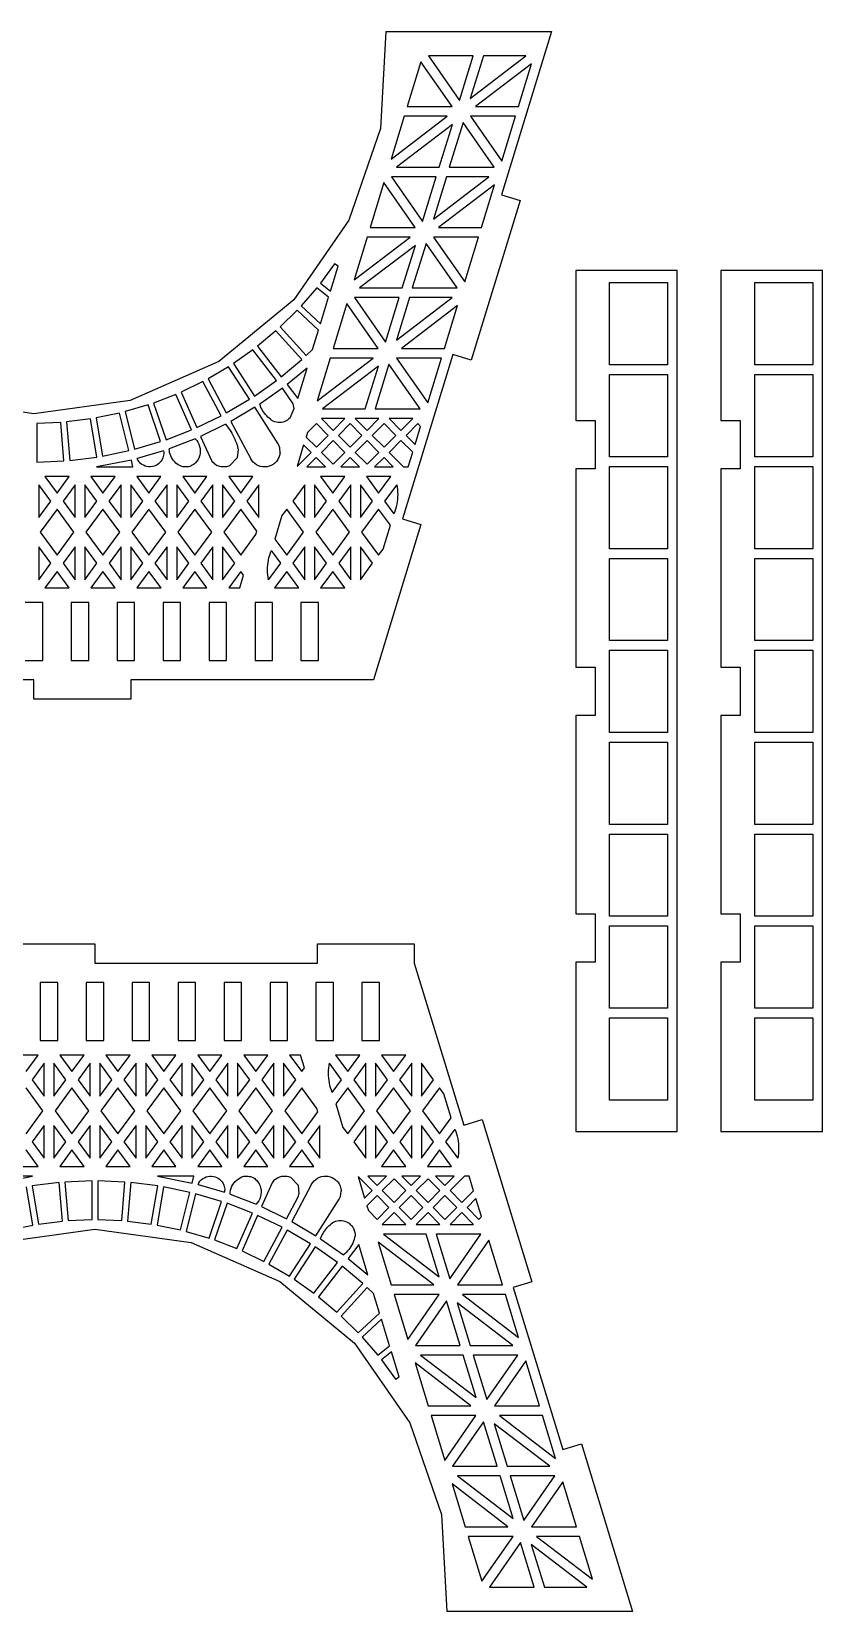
# Model space of a CAD drawing. Extents: x -20.3 to 20.3, y -19.2 to 19.2.
# Drawn here: x 10.15 to 19.22, y -19.24 to -1.14 of the extents above; entities that cross this region are included whole.
import ezdxf

# ---------------------------------------------------------------- set-up
doc = ezdxf.new("R2010")
doc.units = 0
doc.header["$MEASUREMENT"] = 0
doc.layers.get('0').update_dxf_attribs({"linetype": 'CONTINUOUS'})

msp = doc.modelspace()

# ---------------------------------------------------------------- linework, layer by layer
for p, q in [((14.213, -1.136), (14.152, -2.246)), ((14.213, -1.136), (16.112, -1.136)), ((16.112, -1.136), (15.54, -3.007)), ((15.216, -1.413), (14.704, -1.413)), ((14.704, -1.413), (15.059, -1.925)), ((15.059, -1.925), (15.216, -1.413)), ((15.182, -1.901), (15.82, -1.413)), ((15.332, -1.413), (15.182, -1.901)), ((15.82, -1.413), (15.332, -1.413)), ((14.615, -1.481), (14.457, -1.995)), ((14.973, -1.995), (14.615, -1.481)), ((15.884, -1.505), (15.242, -1.995)), ((15.734, -1.995), (15.884, -1.505)), ((14.274, -2.597), (14.915, -2.106)), ((14.424, -2.106), (14.274, -2.597)), ((14.915, -2.106), (14.424, -2.106)), ((14.457, -1.995), (14.973, -1.995)), ((15.185, -2.106), (15.543, -2.62)), ((15.699, -2.106), (15.185, -2.106)), ((15.242, -1.995), (15.734, -1.995)), ((15.543, -2.62), (15.699, -2.106)), ((14.152, -2.246), (13.791, -3.297)), ((14.976, -2.2), (14.337, -2.688)), ((14.826, -2.688), (14.976, -2.2)), ((15.098, -2.177), (14.941, -2.688)), ((15.454, -2.688), (15.098, -2.177)), ((14.337, -2.688), (14.826, -2.688)), ((14.941, -2.688), (15.454, -2.688)), ((14.191, -2.867), (14.033, -3.381)), ((14.549, -3.381), (14.191, -2.867)), ((14.791, -2.799), (14.28, -2.799)), ((14.28, -2.799), (14.635, -3.311)), ((14.635, -3.311), (14.791, -2.799)), ((14.758, -3.287), (15.396, -2.799)), ((14.908, -2.799), (14.758, -3.287)), ((15.459, -2.891), (14.818, -3.381)), ((15.396, -2.799), (14.908, -2.799)), ((15.31, -3.381), (15.459, -2.891)), ((15.752, -3.071), (15.192, -4.902)), ((15.54, -3.007), (15.752, -3.071)), ((13.791, -3.297), (13.157, -4.21)), ((14.033, -3.381), (14.549, -3.381)), ((14.818, -3.381), (15.31, -3.381)), ((13.85, -3.983), (14.491, -3.492)), ((14, -3.492), (13.85, -3.983)), ((14.552, -3.586), (13.913, -4.074)), ((14.491, -3.492), (14, -3.492)), ((14.402, -4.074), (14.552, -3.586)), ((14.674, -3.563), (14.517, -4.074)), ((15.03, -4.074), (14.674, -3.563)), ((15.275, -3.492), (14.761, -3.492)), ((14.761, -3.492), (15.119, -4.006)), ((15.119, -4.006), (15.275, -3.492)), ((13.624, -3.797), (13.464, -4.019)), ((13.666, -3.825), (13.624, -3.797)), ((13.579, -4.11), (13.666, -3.825)), ((17.555, -3.875), (16.391, -3.875)), ((16.391, -3.875), (16.391, -5.594)), ((17.555, -13.743), (17.555, -3.875)), ((19.218, -3.875), (18.054, -3.875)), ((18.054, -3.875), (18.054, -5.594)), ((19.218, -13.743), (19.218, -3.875)), ((13.422, -4.071), (13.243, -4.279)), ((13.558, -4.178), (13.422, -4.071)), ((13.464, -4.019), (13.579, -4.11)), ((13.913, -4.074), (14.402, -4.074)), ((14.517, -4.074), (15.03, -4.074)), ((16.779, -4.956), (16.779, -4.013)), ((16.779, -4.013), (17.444, -4.013)), ((17.444, -4.013), (17.444, -4.956)), ((18.442, -4.013), (19.107, -4.013)), ((18.442, -4.956), (18.442, -4.013)), ((19.107, -4.013), (19.107, -4.956)), ((13.157, -4.21), (12.299, -4.917)), ((13.197, -4.328), (13.003, -4.521)), ((13.443, -4.557), (13.197, -4.328)), ((13.243, -4.279), (13.464, -4.486)), ((13.464, -4.486), (13.558, -4.178)), ((13.767, -4.253), (13.609, -4.767)), ((14.125, -4.767), (13.767, -4.253)), ((13.856, -4.185), (14.211, -4.697)), ((14.367, -4.185), (13.856, -4.185)), ((14.211, -4.697), (14.367, -4.185)), ((14.334, -4.673), (14.972, -4.185)), ((14.484, -4.185), (14.334, -4.673)), ((15.035, -4.277), (14.394, -4.767)), ((14.972, -4.185), (14.484, -4.185)), ((14.886, -4.767), (15.035, -4.277)), ((13.003, -4.521), (13.301, -4.849)), ((12.954, -4.566), (12.743, -4.742)), ((13.252, -4.893), (12.954, -4.566)), ((13.374, -4.781), (13.443, -4.557)), ((12.69, -4.783), (12.466, -4.942)), ((12.961, -5.135), (12.69, -4.783)), ((12.743, -4.742), (13.013, -5.093)), ((13.301, -4.849), (13.374, -4.781)), ((13.426, -5.369), (14.067, -4.878)), ((13.576, -4.878), (13.426, -5.369)), ((14.067, -4.878), (13.576, -4.878)), ((13.609, -4.767), (14.125, -4.767)), ((14.851, -4.878), (14.337, -4.878)), ((14.337, -4.878), (14.694, -5.392)), ((14.394, -4.767), (14.886, -4.767)), ((14.98, -4.837), (14.403, -6.722)), ((14.694, -5.392), (14.851, -4.878)), ((15.192, -4.902), (14.98, -4.837)), ((12.299, -4.917), (11.281, -5.363)), ((12.41, -4.978), (12.175, -5.117)), ((12.651, -5.349), (12.41, -4.978)), ((12.466, -4.942), (12.707, -5.313)), ((13.013, -5.093), (13.252, -4.893)), ((13.31, -4.992), (13.081, -5.182)), ((13.203, -5.34), (13.31, -4.992)), ((14.128, -4.972), (13.489, -5.46)), ((13.978, -5.46), (14.128, -4.972)), ((14.249, -4.949), (14.093, -5.46)), ((14.606, -5.46), (14.249, -4.949)), ((17.444, -4.956), (16.779, -4.956)), ((16.779, -6.009), (16.779, -5.067)), ((16.779, -5.067), (17.444, -5.067)), ((17.444, -5.067), (17.444, -6.009)), ((19.107, -4.956), (18.442, -4.956)), ((18.442, -6.009), (18.442, -5.067)), ((18.442, -5.067), (19.107, -5.067)), ((19.107, -5.067), (19.107, -6.009)), ((12.115, -5.148), (11.868, -5.268)), ((12.326, -5.539), (12.115, -5.148)), ((12.175, -5.117), (12.384, -5.507)), ((12.707, -5.313), (12.961, -5.135)), ((13.028, -5.222), (12.768, -5.406)), ((13.153, -5.401), (13.028, -5.222)), ((13.081, -5.182), (13.203, -5.34)), ((10.18, -5.516), (9.079, -5.363)), ((11.281, -5.363), (10.18, -5.516)), ((11.489, -5.415), (11.225, -5.492)), ((11.631, -5.835), (11.489, -5.415)), ((11.807, -5.294), (11.551, -5.394)), ((11.551, -5.394), (11.695, -5.814)), ((11.985, -5.701), (11.807, -5.294)), ((11.868, -5.268), (12.046, -5.675)), ((12.384, -5.507), (12.651, -5.349)), ((12.775, -5.425), (12.768, -5.406)), ((12.782, -5.443), (12.775, -5.425)), ((13.162, -5.457), (13.153, -5.401)), ((10.826, -5.575), (10.554, -5.61)), ((10.554, -5.61), (10.59, -6.052)), ((10.9, -6.013), (10.826, -5.575)), ((11.16, -5.509), (10.893, -5.564)), ((10.893, -5.564), (10.965, -6.002)), ((11.268, -5.938), (11.16, -5.509)), ((11.225, -5.492), (11.333, -5.923)), ((12.046, -5.675), (12.326, -5.539)), ((12.711, -5.442), (12.437, -5.606)), ((12.437, -5.606), (12.664, -6.031)), ((12.981, -5.861), (12.711, -5.442)), ((12.791, -5.46), (12.782, -5.443)), ((12.801, -5.477), (12.791, -5.46)), ((12.811, -5.494), (12.801, -5.477)), ((12.822, -5.51), (12.811, -5.494)), ((12.835, -5.525), (12.822, -5.51)), ((12.848, -5.54), (12.835, -5.525)), ((12.861, -5.554), (12.848, -5.54)), ((12.876, -5.568), (12.861, -5.554)), ((12.891, -5.58), (12.876, -5.568)), ((12.906, -5.592), (12.891, -5.58)), ((12.923, -5.601), (12.906, -5.592)), ((12.941, -5.608), (12.923, -5.601)), ((12.96, -5.613), (12.941, -5.608)), ((13.036, -5.612), (13.017, -5.616)), ((13.054, -5.606), (13.036, -5.612)), ((13.072, -5.598), (13.054, -5.606)), ((13.088, -5.588), (13.072, -5.598)), ((13.103, -5.576), (13.088, -5.588)), ((13.117, -5.563), (13.103, -5.576)), ((13.117, -5.563), (13.162, -5.457)), ((13.745, -5.571), (13.475, -5.571)), ((13.475, -5.571), (13.611, -5.707)), ((13.489, -5.46), (13.978, -5.46)), ((13.611, -5.707), (13.745, -5.571)), ((13.863, -5.571), (13.999, -5.707)), ((14.133, -5.571), (13.863, -5.571)), ((13.999, -5.707), (14.133, -5.571)), ((14.093, -5.46), (14.606, -5.46)), ((14.251, -5.571), (14.387, -5.707)), ((14.521, -5.571), (14.251, -5.571)), ((14.387, -5.707), (14.521, -5.571)), ((16.391, -5.594), (16.612, -5.594)), ((16.612, -5.594), (16.612, -6.148)), ((18.054, -5.594), (18.276, -5.594)), ((18.276, -5.594), (18.276, -6.148)), ((10.488, -5.616), (10.213, -5.627)), ((10.213, -5.627), (10.213, -6.07)), ((10.524, -6.056), (10.488, -5.616)), ((11.695, -5.814), (11.985, -5.701)), ((12.377, -5.636), (12.09, -5.776)), ((12.09, -5.776), (12.219, -6.06)), ((12.377, -5.636), (12.392, -5.656)), ((12.392, -5.656), (12.407, -5.676)), ((12.407, -5.676), (12.421, -5.697)), ((12.421, -5.697), (12.435, -5.718)), ((12.435, -5.718), (12.448, -5.74)), ((12.448, -5.74), (12.46, -5.762)), ((12.46, -5.762), (12.471, -5.784)), ((12.471, -5.784), (12.481, -5.807)), ((12.979, -5.616), (12.96, -5.613)), ((12.998, -5.617), (12.979, -5.616)), ((13.017, -5.616), (12.998, -5.617)), ((13.315, -5.732), (13.299, -5.783)), ((13.299, -5.783), (13.417, -5.901)), ((13.417, -5.629), (13.315, -5.732)), ((13.551, -5.765), (13.417, -5.629)), ((13.417, -5.901), (13.551, -5.765)), ((13.805, -5.629), (13.669, -5.765)), ((13.669, -5.765), (13.805, -5.901)), ((13.939, -5.765), (13.805, -5.629)), ((13.805, -5.901), (13.939, -5.765)), ((14.193, -5.629), (14.057, -5.765)), ((14.057, -5.765), (14.193, -5.901)), ((14.327, -5.765), (14.193, -5.629)), ((14.193, -5.901), (14.327, -5.765)), ((14.581, -5.629), (14.445, -5.765)), ((14.445, -5.765), (14.549, -5.868)), ((14.549, -5.868), (14.611, -5.661)), ((14.611, -5.661), (14.581, -5.629)), ((10.965, -6.002), (11.268, -5.938)), ((11.333, -5.923), (11.631, -5.835)), ((11.665, -5.94), (11.362, -6.03)), ((11.665, -5.94), (11.667, -5.957)), ((11.667, -5.974), (11.665, -5.991)), ((11.667, -5.957), (11.667, -5.974)), ((12.029, -5.803), (11.73, -5.919)), ((11.732, -5.939), (11.73, -5.919)), ((11.735, -5.96), (11.732, -5.939)), ((11.741, -5.979), (11.735, -5.96)), ((12.029, -5.803), (12.046, -5.822)), ((12.046, -5.822), (12.059, -5.843)), ((12.059, -5.843), (12.071, -5.866)), ((12.071, -5.866), (12.079, -5.89)), ((12.079, -5.89), (12.084, -5.915)), ((12.084, -5.966), (12.08, -5.991)), ((12.084, -5.915), (12.086, -5.941)), ((12.086, -5.941), (12.084, -5.966)), ((12.481, -5.807), (12.491, -5.83)), ((12.491, -5.83), (12.5, -5.853)), ((12.5, -5.853), (12.508, -5.877)), ((12.508, -5.877), (12.516, -5.901)), ((12.513, -6.017), (12.523, -5.93)), ((12.523, -5.93), (12.516, -5.901)), ((12.988, -5.876), (12.981, -5.861)), ((12.998, -5.905), (12.988, -5.876)), ((13.001, -5.968), (12.998, -5.905)), ((13.001, -5.968), (12.999, -5.98)), ((13.271, -5.873), (13.196, -6.121)), ((13.196, -6.121), (13.357, -5.959)), ((13.357, -5.959), (13.271, -5.873)), ((13.611, -5.823), (13.475, -5.959)), ((13.475, -5.959), (13.611, -6.095)), ((13.745, -5.959), (13.611, -5.823)), ((13.611, -6.095), (13.745, -5.959)), ((13.999, -5.823), (13.863, -5.959)), ((13.863, -5.959), (13.999, -6.095)), ((14.133, -5.959), (13.999, -5.823)), ((13.999, -6.095), (14.133, -5.959)), ((14.387, -5.823), (14.251, -5.959)), ((14.251, -5.959), (14.417, -6.126)), ((14.521, -5.958), (14.387, -5.823)), ((14.47, -6.126), (14.521, -5.958)), ((10.213, -6.07), (10.524, -6.056)), ((10.59, -6.052), (10.9, -6.013)), ((11.296, -6.047), (10.898, -6.126)), ((10.898, -6.126), (11.315, -6.126)), ((11.315, -6.126), (11.296, -6.047)), ((11.372, -6.049), (11.362, -6.03)), ((11.385, -6.066), (11.372, -6.049)), ((11.399, -6.082), (11.385, -6.066)), ((11.416, -6.096), (11.399, -6.082)), ((11.434, -6.107), (11.416, -6.096)), ((11.454, -6.116), (11.434, -6.107)), ((11.474, -6.122), (11.454, -6.116)), ((11.495, -6.125), (11.474, -6.122)), ((11.517, -6.125), (11.495, -6.125)), ((11.538, -6.122), (11.517, -6.125)), ((11.559, -6.117), (11.538, -6.122)), ((11.579, -6.109), (11.559, -6.117)), ((11.593, -6.101), (11.579, -6.109)), ((11.607, -6.091), (11.593, -6.101)), ((11.62, -6.08), (11.607, -6.091)), ((11.631, -6.067), (11.62, -6.08)), ((11.641, -6.053), (11.631, -6.067)), ((11.65, -6.039), (11.641, -6.053)), ((11.657, -6.023), (11.65, -6.039)), ((11.662, -6.007), (11.657, -6.023)), ((11.665, -5.991), (11.662, -6.007)), ((11.748, -5.999), (11.741, -5.979)), ((11.757, -6.017), (11.748, -5.999)), ((11.767, -6.035), (11.757, -6.017)), ((11.779, -6.051), (11.767, -6.035)), ((11.793, -6.067), (11.779, -6.051)), ((11.807, -6.081), (11.793, -6.067)), ((11.823, -6.093), (11.807, -6.081)), ((11.841, -6.105), (11.823, -6.093)), ((11.859, -6.114), (11.841, -6.105)), ((11.873, -6.12), (11.859, -6.114)), ((11.888, -6.123), (11.873, -6.12)), ((11.904, -6.125), (11.888, -6.123)), ((11.919, -6.126), (11.904, -6.125)), ((11.935, -6.125), (11.919, -6.126)), ((11.95, -6.123), (11.935, -6.125)), ((11.965, -6.119), (11.95, -6.123)), ((11.98, -6.114), (11.965, -6.119)), ((11.994, -6.107), (11.98, -6.114)), ((12.008, -6.099), (11.994, -6.107)), ((12.02, -6.09), (12.008, -6.099)), ((12.032, -6.08), (12.02, -6.09)), ((12.048, -6.06), (12.032, -6.08)), ((12.061, -6.039), (12.048, -6.06)), ((12.072, -6.015), (12.061, -6.039)), ((12.08, -5.991), (12.072, -6.015)), ((12.219, -6.06), (12.277, -6.108)), ((12.289, -6.113), (12.277, -6.108)), ((12.3, -6.117), (12.289, -6.113)), ((12.312, -6.12), (12.3, -6.117)), ((12.324, -6.123), (12.312, -6.12)), ((12.336, -6.125), (12.324, -6.123)), ((12.349, -6.126), (12.336, -6.125)), ((12.361, -6.125), (12.349, -6.126)), ((12.374, -6.124), (12.361, -6.125)), ((12.386, -6.123), (12.374, -6.124)), ((12.398, -6.12), (12.386, -6.123)), ((12.41, -6.116), (12.398, -6.12)), ((12.421, -6.112), (12.41, -6.116)), ((12.421, -6.112), (12.513, -6.017)), ((12.677, -6.052), (12.664, -6.031)), ((12.693, -6.071), (12.677, -6.052)), ((12.712, -6.087), (12.693, -6.071)), ((12.732, -6.101), (12.712, -6.087)), ((12.754, -6.112), (12.732, -6.101)), ((12.778, -6.12), (12.754, -6.112)), ((12.802, -6.124), (12.778, -6.12)), ((12.827, -6.125), (12.802, -6.124)), ((12.852, -6.123), (12.827, -6.125)), ((12.876, -6.117), (12.852, -6.123)), ((12.899, -6.108), (12.876, -6.117)), ((12.92, -6.096), (12.899, -6.108)), ((12.931, -6.089), (12.92, -6.096)), ((12.941, -6.081), (12.931, -6.089)), ((12.951, -6.072), (12.941, -6.081)), ((12.959, -6.062), (12.951, -6.072)), ((12.967, -6.052), (12.959, -6.062)), ((12.975, -6.041), (12.967, -6.052)), ((12.981, -6.03), (12.975, -6.041)), ((12.987, -6.018), (12.981, -6.03)), ((12.992, -6.006), (12.987, -6.018)), ((12.996, -5.993), (12.992, -6.006)), ((12.999, -5.98), (12.996, -5.993)), ((13.416, -6.017), (13.308, -6.126)), ((13.308, -6.126), (13.523, -6.126)), ((13.523, -6.126), (13.416, -6.017)), ((13.805, -6.017), (13.696, -6.126)), ((13.696, -6.126), (13.911, -6.126)), ((13.911, -6.126), (13.805, -6.017)), ((14.193, -6.017), (14.085, -6.126)), ((14.085, -6.126), (14.299, -6.126)), ((14.299, -6.126), (14.193, -6.017)), ((14.417, -6.126), (14.47, -6.126)), ((16.612, -6.148), (16.391, -6.148)), ((16.391, -6.148), (16.391, -8.421)), ((17.444, -6.009), (16.779, -6.009)), ((16.779, -6.12), (17.444, -6.12)), ((16.779, -7.063), (16.779, -6.12)), ((17.444, -6.12), (17.444, -7.063)), ((18.054, -6.148), (18.054, -8.421)), ((18.276, -6.148), (18.054, -6.148)), ((19.107, -6.009), (18.442, -6.009)), ((18.442, -7.063), (18.442, -6.12)), ((18.442, -6.12), (19.107, -6.12)), ((19.107, -6.12), (19.107, -7.063)), ((10.236, -6.329), (10.236, -6.706)), ((10.374, -6.518), (10.236, -6.329)), ((10.582, -6.236), (10.305, -6.236)), ((10.305, -6.236), (10.444, -6.425)), ((10.444, -6.425), (10.582, -6.236)), ((10.651, -6.329), (10.513, -6.518)), ((10.651, -6.706), (10.651, -6.329)), ((10.901, -6.518), (10.762, -6.329)), ((10.762, -6.329), (10.762, -6.706)), ((11.109, -6.236), (10.832, -6.236)), ((10.832, -6.236), (10.97, -6.425)), ((10.97, -6.425), (11.109, -6.236)), ((11.178, -6.329), (11.039, -6.518)), ((11.178, -6.706), (11.178, -6.329)), ((11.289, -6.329), (11.289, -6.706)), ((11.428, -6.518), (11.289, -6.329)), ((11.635, -6.236), (11.358, -6.236)), ((11.358, -6.236), (11.497, -6.425)), ((11.497, -6.425), (11.635, -6.236)), ((11.705, -6.329), (11.566, -6.518)), ((11.705, -6.706), (11.705, -6.329)), ((11.816, -6.329), (11.816, -6.706)), ((11.954, -6.518), (11.816, -6.329)), ((12.162, -6.236), (11.885, -6.236)), ((11.885, -6.236), (12.024, -6.425)), ((12.024, -6.425), (12.162, -6.236)), ((12.231, -6.329), (12.093, -6.518)), ((12.231, -6.706), (12.231, -6.329)), ((12.481, -6.518), (12.342, -6.329)), ((12.342, -6.329), (12.342, -6.706)), ((12.689, -6.236), (12.412, -6.236)), ((12.412, -6.236), (12.55, -6.425)), ((12.55, -6.425), (12.689, -6.236)), ((12.758, -6.329), (12.62, -6.518)), ((12.758, -6.706), (12.758, -6.329)), ((13.285, -6.329), (13.146, -6.518)), ((13.285, -6.706), (13.285, -6.329)), ((13.534, -6.518), (13.396, -6.329)), ((13.396, -6.329), (13.396, -6.706)), ((13.742, -6.236), (13.465, -6.236)), ((13.465, -6.236), (13.604, -6.425)), ((13.604, -6.425), (13.742, -6.236)), ((13.812, -6.329), (13.673, -6.518)), ((13.811, -6.706), (13.812, -6.329)), ((14.061, -6.518), (13.922, -6.329)), ((13.922, -6.329), (13.922, -6.706)), ((13.992, -6.236), (14.13, -6.425)), ((14.269, -6.236), (13.992, -6.236)), ((14.13, -6.425), (14.269, -6.236)), ((14.338, -6.329), (14.2, -6.518)), ((14.338, -6.329), (14.343, -6.357)), ((10.236, -6.706), (10.374, -6.518)), ((10.513, -6.518), (10.651, -6.706)), ((10.762, -6.706), (10.901, -6.518)), ((11.039, -6.518), (11.178, -6.706)), ((11.289, -6.706), (11.428, -6.518)), ((11.566, -6.518), (11.705, -6.706)), ((11.816, -6.706), (11.954, -6.518)), ((12.093, -6.518), (12.231, -6.706)), ((12.342, -6.706), (12.481, -6.518)), ((12.62, -6.518), (12.758, -6.706)), ((13.146, -6.518), (13.285, -6.706)), ((13.396, -6.706), (13.534, -6.518)), ((13.673, -6.518), (13.811, -6.706)), ((13.922, -6.706), (14.061, -6.518)), ((14.2, -6.518), (14.305, -6.662)), ((14.343, -6.357), (14.347, -6.385)), ((14.347, -6.498), (14.343, -6.526)), ((14.347, -6.385), (14.349, -6.413)), ((14.349, -6.47), (14.347, -6.498)), ((14.349, -6.413), (14.35, -6.442)), ((14.35, -6.442), (14.349, -6.47)), ((10.444, -6.611), (10.25, -6.874)), ((10.638, -6.874), (10.444, -6.611)), ((10.97, -6.611), (10.776, -6.874)), ((11.164, -6.874), (10.97, -6.611)), ((11.497, -6.611), (11.303, -6.874)), ((11.691, -6.874), (11.497, -6.611)), ((12.024, -6.611), (11.83, -6.874)), ((12.218, -6.874), (12.024, -6.611)), ((12.55, -6.611), (12.356, -6.874)), ((12.736, -6.863), (12.55, -6.611)), ((13.023, -6.683), (12.941, -6.953)), ((13.077, -6.611), (13.023, -6.683)), ((13.271, -6.874), (13.077, -6.611)), ((13.604, -6.611), (13.41, -6.874)), ((13.798, -6.874), (13.604, -6.611)), ((14.13, -6.611), (13.936, -6.874)), ((14.265, -6.794), (14.13, -6.611)), ((14.315, -6.636), (14.305, -6.662)), ((14.324, -6.609), (14.315, -6.636)), ((14.332, -6.582), (14.324, -6.609)), ((14.338, -6.554), (14.332, -6.582)), ((14.343, -6.526), (14.338, -6.554)), ((10.25, -6.874), (10.444, -7.137)), ((10.444, -7.137), (10.638, -6.874)), ((10.776, -6.874), (10.97, -7.137)), ((10.97, -7.137), (11.164, -6.874)), ((11.303, -6.874), (11.497, -7.137)), ((11.497, -7.137), (11.691, -6.874)), ((11.83, -6.874), (12.024, -7.137)), ((12.024, -7.137), (12.218, -6.874)), ((12.356, -6.874), (12.55, -7.137)), ((12.725, -6.9), (12.736, -6.863)), ((13.077, -7.137), (13.271, -6.874)), ((13.41, -6.874), (13.604, -7.137)), ((13.604, -7.137), (13.798, -6.874)), ((13.936, -6.874), (14.13, -7.137)), ((14.615, -6.785), (14.071, -8.565)), ((14.182, -7.068), (14.265, -6.794)), ((14.403, -6.722), (14.615, -6.785)), ((10.374, -7.23), (10.236, -7.042)), ((10.236, -7.042), (10.236, -7.419)), ((10.651, -7.042), (10.513, -7.23)), ((10.651, -7.419), (10.651, -7.042)), ((10.762, -7.042), (10.762, -7.419)), ((10.901, -7.23), (10.762, -7.042)), ((11.178, -7.042), (11.04, -7.23)), ((11.178, -7.419), (11.178, -7.042)), ((11.428, -7.23), (11.289, -7.042)), ((11.289, -7.042), (11.289, -7.419)), ((11.705, -7.042), (11.566, -7.23)), ((11.705, -7.419), (11.705, -7.042)), ((11.816, -7.042), (11.816, -7.419)), ((11.954, -7.23), (11.816, -7.042)), ((12.231, -7.042), (12.093, -7.23)), ((12.231, -7.419), (12.231, -7.042)), ((12.342, -7.042), (12.342, -7.419)), ((12.481, -7.23), (12.342, -7.042)), ((12.55, -7.137), (12.725, -6.9)), ((12.941, -6.953), (13.077, -7.137)), ((13.285, -7.042), (13.146, -7.23)), ((13.285, -7.419), (13.285, -7.042)), ((13.534, -7.23), (13.396, -7.042)), ((13.396, -7.042), (13.396, -7.419)), ((13.812, -7.042), (13.673, -7.23)), ((13.812, -7.419), (13.812, -7.042)), ((13.922, -7.042), (13.922, -7.419)), ((14.061, -7.23), (13.922, -7.042)), ((10.236, -7.419), (10.374, -7.23)), ((10.513, -7.23), (10.651, -7.419)), ((10.762, -7.419), (10.901, -7.23)), ((11.04, -7.23), (11.178, -7.419)), ((11.289, -7.419), (11.428, -7.23)), ((11.566, -7.23), (11.705, -7.419)), ((11.816, -7.419), (11.954, -7.23)), ((12.093, -7.23), (12.231, -7.419)), ((12.342, -7.419), (12.481, -7.23)), ((12.86, -7.249), (12.863, -7.221)), ((12.863, -7.221), (12.868, -7.193)), ((12.868, -7.193), (12.874, -7.165)), ((12.869, -7.419), (13.008, -7.23)), ((12.874, -7.165), (12.882, -7.138)), ((12.882, -7.138), (12.891, -7.111)), ((12.891, -7.111), (12.901, -7.085)), ((13.008, -7.23), (12.901, -7.085)), ((13.146, -7.23), (13.285, -7.419)), ((13.396, -7.419), (13.534, -7.23)), ((13.673, -7.23), (13.812, -7.419)), ((13.922, -7.419), (14.061, -7.23)), ((14.13, -7.137), (14.182, -7.068)), ((17.444, -7.063), (16.779, -7.063)), ((16.779, -7.174), (17.444, -7.174)), ((16.779, -8.116), (16.779, -7.174)), ((17.444, -7.174), (17.444, -8.116)), ((19.107, -7.063), (18.442, -7.063)), ((18.442, -7.174), (19.107, -7.174)), ((18.442, -8.116), (18.442, -7.174)), ((19.107, -7.174), (19.107, -8.116)), ((10.444, -7.323), (10.305, -7.512)), ((10.582, -7.512), (10.444, -7.323)), ((10.97, -7.323), (10.832, -7.512)), ((11.109, -7.512), (10.97, -7.323)), ((11.497, -7.323), (11.358, -7.512)), ((11.636, -7.512), (11.497, -7.323)), ((12.024, -7.323), (11.885, -7.512)), ((12.162, -7.512), (12.024, -7.323)), ((12.55, -7.323), (12.412, -7.512)), ((12.538, -7.512), (12.582, -7.367)), ((12.582, -7.367), (12.55, -7.323)), ((12.857, -7.306), (12.858, -7.278)), ((12.858, -7.334), (12.857, -7.306)), ((12.858, -7.278), (12.86, -7.249)), ((12.86, -7.363), (12.858, -7.334)), ((12.864, -7.391), (12.86, -7.363)), ((12.869, -7.419), (12.864, -7.391)), ((13.077, -7.323), (12.938, -7.512)), ((13.216, -7.512), (13.077, -7.323)), ((13.604, -7.323), (13.465, -7.512)), ((13.742, -7.512), (13.604, -7.323)), ((10.305, -7.512), (10.582, -7.512)), ((10.832, -7.512), (11.109, -7.512)), ((11.358, -7.512), (11.636, -7.512)), ((11.885, -7.512), (12.162, -7.512)), ((12.412, -7.512), (12.538, -7.512)), ((12.938, -7.512), (13.216, -7.512)), ((13.465, -7.512), (13.742, -7.512)), ((10.28, -7.678), (10.08, -7.678)), ((10.28, -8.343), (10.28, -7.678)), ((10.807, -7.678), (10.607, -7.678)), ((10.607, -7.678), (10.607, -8.343)), ((10.807, -8.343), (10.807, -7.678)), ((11.333, -7.678), (11.134, -7.678)), ((11.134, -7.678), (11.134, -8.343)), ((11.333, -8.343), (11.333, -7.678)), ((11.86, -7.678), (11.66, -7.678)), ((11.66, -7.678), (11.66, -8.343)), ((11.86, -8.343), (11.86, -7.678)), ((12.387, -7.678), (12.187, -7.678)), ((12.187, -7.678), (12.187, -8.343)), ((12.387, -8.343), (12.387, -7.678)), ((12.913, -7.678), (12.714, -7.678)), ((12.714, -7.678), (12.714, -8.343)), ((12.913, -8.343), (12.913, -7.678)), ((13.24, -7.678), (13.24, -8.343)), ((13.44, -7.678), (13.24, -7.678)), ((13.44, -8.343), (13.44, -7.678)), ((17.444, -8.116), (16.779, -8.116)), ((19.107, -8.116), (18.442, -8.116)), ((16.779, -9.169), (16.779, -8.227)), ((16.779, -8.227), (17.444, -8.227)), ((17.444, -8.227), (17.444, -9.169)), ((18.442, -9.169), (18.442, -8.227)), ((18.442, -8.227), (19.107, -8.227)), ((19.107, -8.227), (19.107, -9.169)), ((10.08, -8.343), (10.28, -8.343)), ((10.607, -8.343), (10.807, -8.343)), ((11.134, -8.343), (11.333, -8.343)), ((11.66, -8.343), (11.86, -8.343)), ((12.187, -8.343), (12.387, -8.343)), ((12.714, -8.343), (12.913, -8.343)), ((13.24, -8.343), (13.44, -8.343)), ((16.391, -8.421), (16.612, -8.421)), ((16.612, -8.421), (16.612, -8.975)), ((18.054, -8.421), (18.276, -8.421)), ((18.276, -8.421), (18.276, -8.975)), ((10.18, -8.565), (7.63, -8.565)), ((10.18, -8.787), (10.18, -8.565)), ((14.071, -8.565), (11.289, -8.565)), ((11.289, -8.565), (11.289, -8.787)), ((11.289, -8.787), (10.18, -8.787)), ((16.612, -8.975), (16.391, -8.975)), ((16.391, -8.975), (16.391, -11.248)), ((18.276, -8.975), (18.054, -8.975)), ((18.054, -8.975), (18.054, -11.248)), ((17.444, -9.169), (16.779, -9.169)), ((19.107, -9.169), (18.442, -9.169)), ((16.779, -10.223), (16.779, -9.28)), ((16.779, -9.28), (17.444, -9.28)), ((17.444, -9.28), (17.444, -10.223)), ((18.442, -9.28), (19.107, -9.28)), ((18.442, -10.223), (18.442, -9.28)), ((19.107, -9.28), (19.107, -10.223)), ((17.444, -10.223), (16.779, -10.223)), ((19.107, -10.223), (18.442, -10.223)), ((16.779, -11.276), (16.779, -10.334)), ((16.779, -10.334), (17.444, -10.334)), ((17.444, -10.334), (17.444, -11.276)), ((18.442, -11.276), (18.442, -10.334)), ((18.442, -10.334), (19.107, -10.334)), ((19.107, -10.334), (19.107, -11.276)), ((16.391, -11.248), (16.612, -11.248)), ((16.612, -11.248), (16.612, -11.803)), ((17.444, -11.276), (16.779, -11.276)), ((16.779, -12.329), (16.779, -11.387)), ((16.779, -11.387), (17.444, -11.387)), ((17.444, -11.387), (17.444, -12.329)), ((18.054, -11.248), (18.276, -11.248)), ((18.276, -11.248), (18.276, -11.803)), ((19.107, -11.276), (18.442, -11.276)), ((18.442, -12.329), (18.442, -11.387)), ((18.442, -11.387), (19.107, -11.387)), ((19.107, -11.387), (19.107, -12.329)), ((9.77, -11.592), (10.879, -11.592)), ((10.879, -11.592), (10.879, -11.814)), ((13.429, -11.814), (13.429, -11.592)), ((13.429, -11.592), (14.538, -11.592)), ((14.538, -11.592), (14.538, -11.814)), ((10.879, -11.814), (13.429, -11.814)), ((14.538, -11.814), (15.106, -13.671)), ((16.612, -11.803), (16.391, -11.803)), ((16.391, -11.803), (16.391, -13.743)), ((18.054, -11.803), (18.054, -13.743)), ((18.276, -11.803), (18.054, -11.803)), ((10.452, -12.036), (10.252, -12.036)), ((10.252, -12.036), (10.252, -12.701)), ((10.452, -12.701), (10.452, -12.036)), ((10.779, -12.036), (10.779, -12.701)), ((10.979, -12.036), (10.779, -12.036)), ((10.979, -12.701), (10.979, -12.036)), ((11.306, -12.036), (11.306, -12.701)), ((11.505, -12.036), (11.306, -12.036)), ((11.505, -12.701), (11.505, -12.036)), ((11.832, -12.036), (11.832, -12.701)), ((12.032, -12.036), (11.832, -12.036)), ((12.032, -12.701), (12.032, -12.036)), ((12.559, -12.036), (12.359, -12.036)), ((12.359, -12.036), (12.359, -12.701)), ((12.559, -12.701), (12.559, -12.036)), ((12.886, -12.036), (12.886, -12.701)), ((13.085, -12.036), (12.886, -12.036)), ((13.085, -12.701), (13.085, -12.036)), ((13.612, -12.036), (13.412, -12.036)), ((13.412, -12.036), (13.412, -12.701)), ((13.612, -12.701), (13.612, -12.036)), ((14.139, -12.036), (13.939, -12.036)), ((13.939, -12.036), (13.939, -12.701)), ((14.139, -12.701), (14.139, -12.036)), ((17.444, -12.329), (16.779, -12.329)), ((16.779, -13.383), (16.779, -12.44)), ((16.779, -12.44), (17.444, -12.44)), ((17.444, -12.44), (17.444, -13.383)), ((19.107, -12.329), (18.442, -12.329)), ((18.442, -13.383), (18.442, -12.44)), ((18.442, -12.44), (19.107, -12.44)), ((19.107, -12.44), (19.107, -13.383)), ((10.252, -12.701), (10.452, -12.701)), ((10.779, -12.701), (10.979, -12.701)), ((11.306, -12.701), (11.505, -12.701)), ((11.832, -12.701), (12.032, -12.701)), ((12.359, -12.701), (12.559, -12.701)), ((12.886, -12.701), (13.085, -12.701)), ((13.412, -12.701), (13.612, -12.701)), ((13.939, -12.701), (14.139, -12.701)), ((10.227, -12.868), (9.95, -12.868)), ((10.089, -13.056), (10.227, -12.868)), ((10.297, -12.96), (10.158, -13.149)), ((10.297, -13.337), (10.297, -12.96)), ((10.408, -12.96), (10.408, -13.337)), ((10.546, -13.149), (10.408, -12.96)), ((10.477, -12.868), (10.615, -13.056)), ((10.754, -12.868), (10.477, -12.868)), ((10.615, -13.056), (10.754, -12.868)), ((10.823, -12.96), (10.685, -13.149)), ((10.823, -13.337), (10.823, -12.96)), ((11.073, -13.149), (10.934, -12.96)), ((10.934, -12.96), (10.934, -13.337)), ((11.281, -12.868), (11.004, -12.868)), ((11.004, -12.868), (11.142, -13.056)), ((11.142, -13.056), (11.281, -12.868)), ((11.35, -12.96), (11.211, -13.149)), ((11.35, -13.337), (11.35, -12.96)), ((11.599, -13.149), (11.461, -12.96)), ((11.461, -12.96), (11.461, -13.337)), ((11.807, -12.868), (11.53, -12.868)), ((11.53, -12.868), (11.669, -13.056)), ((11.669, -13.056), (11.807, -12.868)), ((11.877, -12.96), (11.738, -13.149)), ((11.877, -13.337), (11.877, -12.96)), ((11.988, -12.96), (11.988, -13.337)), ((12.126, -13.149), (11.988, -12.96)), ((12.334, -12.868), (12.057, -12.868)), ((12.057, -12.868), (12.195, -13.056)), ((12.195, -13.056), (12.334, -12.868)), ((12.403, -12.96), (12.265, -13.149)), ((12.403, -13.337), (12.403, -12.96)), ((12.653, -13.149), (12.514, -12.96)), ((12.514, -12.96), (12.514, -13.337)), ((12.861, -12.868), (12.584, -12.868)), ((12.584, -12.868), (12.722, -13.056)), ((12.722, -13.056), (12.861, -12.868)), ((12.93, -12.96), (12.791, -13.149)), ((12.93, -13.337), (12.93, -12.96)), ((13.041, -12.96), (13.041, -13.337)), ((13.18, -13.149), (13.041, -12.96)), ((13.11, -12.868), (13.249, -13.056)), ((13.236, -12.868), (13.11, -12.868)), ((13.281, -13.012), (13.236, -12.868)), ((13.249, -13.056), (13.281, -13.012)), ((13.557, -13.045), (13.559, -13.017)), ((13.559, -13.017), (13.563, -12.988)), ((13.563, -12.988), (13.568, -12.96)), ((13.706, -13.149), (13.568, -12.96)), ((13.914, -12.868), (13.637, -12.868)), ((13.637, -12.868), (13.776, -13.056)), ((13.776, -13.056), (13.914, -12.868)), ((13.983, -12.96), (13.845, -13.149)), ((13.983, -13.337), (13.983, -12.96)), ((14.233, -13.149), (14.094, -12.96)), ((14.094, -12.96), (14.094, -13.337)), ((14.441, -12.868), (14.164, -12.868)), ((14.164, -12.868), (14.302, -13.056)), ((14.302, -13.056), (14.441, -12.868)), ((14.51, -12.96), (14.371, -13.149)), ((14.51, -13.337), (14.51, -12.96)), ((14.76, -13.149), (14.621, -12.96)), ((14.621, -12.96), (14.621, -13.337)), ((10.158, -13.149), (10.297, -13.337)), ((10.408, -13.337), (10.546, -13.149)), ((10.685, -13.149), (10.823, -13.337)), ((10.934, -13.337), (11.073, -13.149)), ((11.211, -13.149), (11.35, -13.337)), ((11.461, -13.337), (11.599, -13.149)), ((11.738, -13.149), (11.877, -13.337)), ((11.988, -13.337), (12.126, -13.149)), ((12.265, -13.149), (12.403, -13.337)), ((12.514, -13.337), (12.653, -13.149)), ((12.791, -13.149), (12.93, -13.337)), ((13.041, -13.337), (13.18, -13.149)), ((13.556, -13.073), (13.557, -13.045)), ((13.557, -13.102), (13.556, -13.073)), ((13.559, -13.13), (13.557, -13.102)), ((13.562, -13.158), (13.559, -13.13)), ((13.567, -13.186), (13.562, -13.158)), ((13.573, -13.214), (13.567, -13.186)), ((13.58, -13.241), (13.573, -13.214)), ((13.599, -13.294), (13.706, -13.149)), ((13.845, -13.149), (13.983, -13.337)), ((14.094, -13.337), (14.233, -13.149)), ((14.371, -13.149), (14.51, -13.337)), ((14.621, -13.337), (14.76, -13.149)), ((10.283, -13.505), (10.089, -13.242)), ((10.615, -13.242), (10.421, -13.505)), ((10.809, -13.505), (10.615, -13.242)), ((11.142, -13.242), (10.948, -13.505)), ((11.336, -13.505), (11.142, -13.242)), ((11.669, -13.242), (11.475, -13.505)), ((11.863, -13.505), (11.669, -13.242)), ((12.196, -13.242), (12.001, -13.505)), ((12.389, -13.505), (12.196, -13.242)), ((12.722, -13.242), (12.528, -13.505)), ((12.916, -13.505), (12.722, -13.242)), ((13.249, -13.242), (13.055, -13.505)), ((13.423, -13.479), (13.249, -13.242)), ((13.589, -13.268), (13.58, -13.241)), ((13.599, -13.294), (13.589, -13.268)), ((13.776, -13.242), (13.64, -13.426)), ((13.97, -13.505), (13.776, -13.242)), ((14.302, -13.242), (14.108, -13.505)), ((14.496, -13.505), (14.302, -13.242)), ((14.829, -13.242), (14.635, -13.505)), ((14.88, -13.311), (14.829, -13.242)), ((14.963, -13.586), (14.88, -13.311)), ((17.444, -13.383), (16.779, -13.383)), ((19.107, -13.383), (18.442, -13.383)), ((10.089, -13.768), (10.283, -13.505)), ((10.421, -13.505), (10.615, -13.769)), ((10.615, -13.769), (10.809, -13.505)), ((10.948, -13.505), (11.142, -13.769)), ((11.142, -13.769), (11.336, -13.505)), ((11.475, -13.505), (11.669, -13.769)), ((11.669, -13.769), (11.863, -13.505)), ((12.001, -13.505), (12.195, -13.769)), ((12.195, -13.769), (12.389, -13.505)), ((12.528, -13.505), (12.722, -13.769)), ((12.722, -13.769), (12.916, -13.505)), ((13.055, -13.505), (13.249, -13.769)), ((13.249, -13.769), (13.435, -13.516)), ((13.435, -13.516), (13.423, -13.479)), ((13.64, -13.426), (13.721, -13.696)), ((13.776, -13.769), (13.97, -13.505)), ((14.108, -13.505), (14.302, -13.769)), ((14.302, -13.769), (14.496, -13.505)), ((14.635, -13.505), (14.829, -13.769)), ((10.297, -13.673), (10.158, -13.861)), ((10.297, -14.05), (10.297, -13.673)), ((10.408, -13.673), (10.408, -14.05)), ((10.546, -13.861), (10.408, -13.673)), ((10.823, -13.673), (10.685, -13.861)), ((10.823, -14.05), (10.823, -13.673)), ((11.073, -13.861), (10.934, -13.673)), ((10.934, -13.673), (10.934, -14.05)), ((11.35, -13.673), (11.211, -13.861)), ((11.35, -14.05), (11.35, -13.673)), ((11.599, -13.861), (11.461, -13.673)), ((11.461, -13.673), (11.461, -14.05)), ((11.877, -13.673), (11.738, -13.861)), ((11.877, -14.05), (11.877, -13.673)), ((12.126, -13.861), (11.988, -13.673)), ((11.988, -13.673), (11.988, -14.05)), ((12.403, -13.673), (12.265, -13.861)), ((12.403, -14.05), (12.403, -13.673)), ((12.653, -13.861), (12.514, -13.673)), ((12.514, -13.673), (12.514, -14.05)), ((12.93, -13.673), (12.791, -13.861)), ((12.93, -14.05), (12.93, -13.673)), ((13.041, -13.673), (13.041, -14.05)), ((13.18, -13.861), (13.041, -13.673)), ((13.457, -13.673), (13.318, -13.861)), ((13.457, -14.05), (13.457, -13.673)), ((13.721, -13.696), (13.776, -13.769)), ((13.983, -13.673), (13.845, -13.861)), ((13.983, -14.05), (13.983, -13.673)), ((14.233, -13.861), (14.094, -13.673)), ((14.094, -13.673), (14.094, -14.05)), ((14.51, -13.673), (14.372, -13.861)), ((14.51, -14.05), (14.51, -13.673)), ((14.76, -13.861), (14.621, -13.673)), ((14.621, -13.673), (14.621, -14.05)), ((14.829, -13.769), (14.963, -13.586)), ((15.003, -13.717), (14.898, -13.861)), ((15.003, -13.717), (15.014, -13.744)), ((15.014, -13.744), (15.023, -13.77)), ((15.106, -13.671), (15.318, -13.606)), ((15.318, -13.606), (15.886, -15.464)), ((16.391, -13.743), (17.555, -13.743)), ((18.054, -13.743), (19.218, -13.743)), ((10.158, -13.861), (10.297, -14.05)), ((10.408, -14.05), (10.546, -13.861)), ((10.685, -13.861), (10.823, -14.05)), ((10.934, -14.05), (11.073, -13.861)), ((11.211, -13.861), (11.35, -14.05)), ((11.461, -14.05), (11.599, -13.861)), ((11.738, -13.861), (11.877, -14.05)), ((11.988, -14.05), (12.126, -13.861)), ((12.265, -13.861), (12.403, -14.05)), ((12.514, -14.05), (12.653, -13.861)), ((12.791, -13.861), (12.93, -14.05)), ((13.041, -14.05), (13.18, -13.861)), ((13.318, -13.861), (13.457, -14.05)), ((13.845, -13.861), (13.983, -14.05)), ((14.094, -14.05), (14.233, -13.861)), ((14.372, -13.861), (14.51, -14.05)), ((14.621, -14.05), (14.76, -13.861)), ((14.898, -13.861), (15.037, -14.05)), ((15.023, -13.77), (15.031, -13.798)), ((15.031, -13.798), (15.037, -13.825)), ((15.037, -13.825), (15.042, -13.853)), ((15.042, -13.853), (15.045, -13.881)), ((15.045, -13.881), (15.048, -13.909)), ((15.048, -13.909), (15.048, -13.937)), ((15.048, -13.937), (15.048, -13.966)), ((10.227, -14.143), (10.089, -13.954)), ((10.615, -13.954), (10.477, -14.143)), ((10.754, -14.143), (10.615, -13.954)), ((11.142, -13.954), (11.004, -14.143)), ((11.281, -14.143), (11.142, -13.954)), ((11.669, -13.954), (11.53, -14.143)), ((11.807, -14.143), (11.669, -13.954)), ((12.195, -13.954), (12.057, -14.143)), ((12.334, -14.143), (12.195, -13.954)), ((12.722, -13.954), (12.584, -14.143)), ((12.861, -14.143), (12.722, -13.954)), ((13.249, -13.954), (13.11, -14.143)), ((13.387, -14.143), (13.249, -13.954)), ((14.302, -13.954), (14.164, -14.143)), ((14.441, -14.143), (14.302, -13.954)), ((14.829, -13.954), (14.69, -14.143)), ((14.967, -14.143), (14.829, -13.954)), ((15.042, -14.022), (15.037, -14.05)), ((15.045, -13.994), (15.042, -14.022)), ((15.048, -13.966), (15.045, -13.994)), ((10.161, -14.254), (9.744, -14.254)), ((9.763, -14.333), (10.161, -14.254)), ((9.95, -14.143), (10.227, -14.143)), ((10.477, -14.143), (10.754, -14.143)), ((11.004, -14.143), (11.281, -14.143)), ((11.53, -14.143), (11.807, -14.143)), ((12.014, -14.254), (11.597, -14.254)), ((11.597, -14.254), (11.994, -14.333)), ((11.994, -14.333), (12.014, -14.254)), ((12.057, -14.143), (12.334, -14.143)), ((12.083, -14.313), (12.098, -14.297)), ((12.098, -14.297), (12.114, -14.283)), ((12.114, -14.283), (12.133, -14.272)), ((12.133, -14.272), (12.152, -14.264)), ((12.152, -14.264), (12.173, -14.258)), ((12.173, -14.258), (12.194, -14.254)), ((12.194, -14.254), (12.215, -14.254)), ((12.215, -14.254), (12.237, -14.257)), ((12.237, -14.257), (12.257, -14.262)), ((12.257, -14.262), (12.277, -14.27)), ((12.277, -14.27), (12.292, -14.278)), ((12.292, -14.278), (12.306, -14.288)), ((12.306, -14.288), (12.319, -14.299)), ((12.319, -14.299), (12.33, -14.312)), ((12.488, -14.315), (12.504, -14.299)), ((12.504, -14.299), (12.523, -14.285)), ((12.523, -14.285), (12.542, -14.273)), ((12.542, -14.273), (12.563, -14.264)), ((12.563, -14.264), (12.585, -14.256)), ((12.584, -14.143), (12.861, -14.143)), ((12.585, -14.256), (12.598, -14.254)), ((12.598, -14.254), (12.611, -14.253)), ((12.611, -14.253), (12.624, -14.253)), ((12.624, -14.253), (12.637, -14.254)), ((12.637, -14.254), (12.65, -14.257)), ((12.65, -14.257), (12.663, -14.26)), ((12.663, -14.26), (12.675, -14.264)), ((12.675, -14.264), (12.688, -14.269)), ((12.688, -14.269), (12.699, -14.275)), ((12.699, -14.275), (12.71, -14.283)), ((12.71, -14.283), (12.721, -14.291)), ((12.721, -14.291), (12.73, -14.299)), ((12.73, -14.299), (12.747, -14.319)), ((12.976, -14.272), (12.927, -14.308)), ((12.976, -14.272), (12.987, -14.266)), ((12.987, -14.266), (12.999, -14.262)), ((12.999, -14.262), (13.011, -14.258)), ((13.011, -14.258), (13.023, -14.256)), ((13.023, -14.256), (13.035, -14.254)), ((13.035, -14.254), (13.047, -14.253)), ((13.047, -14.253), (13.06, -14.253)), ((13.06, -14.253), (13.072, -14.254)), ((13.072, -14.254), (13.084, -14.256)), ((13.084, -14.256), (13.097, -14.259)), ((13.097, -14.259), (13.108, -14.263)), ((13.108, -14.263), (13.12, -14.267)), ((13.11, -14.143), (13.387, -14.143)), ((13.211, -14.362), (13.12, -14.267)), ((13.392, -14.308), (13.41, -14.292)), ((13.41, -14.292), (13.431, -14.278)), ((13.431, -14.278), (13.453, -14.267)), ((13.453, -14.267), (13.476, -14.259)), ((13.476, -14.259), (13.501, -14.255)), ((13.501, -14.255), (13.526, -14.254)), ((13.526, -14.254), (13.55, -14.256)), ((13.55, -14.256), (13.574, -14.262)), ((13.574, -14.262), (13.597, -14.271)), ((13.597, -14.271), (13.619, -14.283)), ((13.619, -14.283), (13.631, -14.291)), ((13.631, -14.291), (13.642, -14.3)), ((13.642, -14.3), (13.652, -14.31)), ((14.055, -14.42), (13.895, -14.258)), ((13.895, -14.258), (13.97, -14.506)), ((14.007, -14.254), (14.115, -14.362)), ((14.222, -14.254), (14.007, -14.254)), ((14.115, -14.362), (14.222, -14.254)), ((14.164, -14.143), (14.441, -14.143)), ((14.309, -14.284), (14.173, -14.42)), ((14.444, -14.42), (14.309, -14.284)), ((14.395, -14.254), (14.503, -14.362)), ((14.61, -14.254), (14.395, -14.254)), ((14.503, -14.362), (14.61, -14.254)), ((14.697, -14.284), (14.561, -14.42)), ((14.69, -14.143), (14.967, -14.143)), ((14.832, -14.42), (14.697, -14.284)), ((14.998, -14.254), (14.783, -14.254)), ((14.783, -14.254), (14.891, -14.362)), ((14.891, -14.362), (14.998, -14.254)), ((15.116, -14.254), (14.949, -14.42)), ((15.168, -14.254), (15.116, -14.254)), ((15.22, -14.421), (15.168, -14.254)), ((10.166, -14.815), (10.094, -14.377)), ((10.469, -14.327), (10.159, -14.366)), ((10.159, -14.366), (10.233, -14.804)), ((10.505, -14.769), (10.469, -14.327)), ((10.845, -14.309), (10.535, -14.323)), ((10.535, -14.323), (10.571, -14.764)), ((10.846, -14.753), (10.845, -14.309)), ((10.912, -14.309), (10.912, -14.753)), ((11.223, -14.323), (10.912, -14.309)), ((11.186, -14.764), (11.223, -14.323)), ((11.289, -14.327), (11.253, -14.769)), ((11.598, -14.366), (11.289, -14.327)), ((11.525, -14.804), (11.598, -14.366)), ((11.663, -14.377), (11.591, -14.815)), ((11.967, -14.441), (11.663, -14.377)), ((11.859, -14.87), (11.967, -14.441)), ((12.032, -14.456), (11.924, -14.887)), ((12.33, -14.545), (12.032, -14.456)), ((12.061, -14.349), (12.071, -14.33)), ((12.061, -14.349), (12.363, -14.439)), ((12.071, -14.33), (12.083, -14.313)), ((12.33, -14.312), (12.34, -14.326)), ((12.34, -14.326), (12.349, -14.34)), ((12.349, -14.34), (12.355, -14.356)), ((12.355, -14.356), (12.361, -14.372)), ((12.361, -14.372), (12.364, -14.389)), ((12.365, -14.422), (12.363, -14.439)), ((12.364, -14.389), (12.366, -14.405)), ((12.366, -14.405), (12.365, -14.422)), ((12.428, -14.46), (12.43, -14.437)), ((12.428, -14.46), (12.728, -14.577)), ((12.43, -14.437), (12.434, -14.415)), ((12.434, -14.415), (12.44, -14.392)), ((12.44, -14.392), (12.449, -14.371)), ((12.449, -14.371), (12.46, -14.351)), ((12.46, -14.351), (12.473, -14.332)), ((12.473, -14.332), (12.488, -14.315)), ((12.747, -14.319), (12.76, -14.341)), ((12.76, -14.341), (12.771, -14.364)), ((12.771, -14.364), (12.778, -14.388)), ((12.782, -14.464), (12.777, -14.489)), ((12.778, -14.388), (12.783, -14.413)), ((12.784, -14.438), (12.782, -14.464)), ((12.783, -14.413), (12.784, -14.438)), ((12.909, -14.33), (12.789, -14.603)), ((12.927, -14.308), (12.909, -14.33)), ((13.362, -14.348), (13.135, -14.773)), ((13.21, -14.492), (13.221, -14.449)), ((13.221, -14.449), (13.211, -14.362)), ((13.362, -14.348), (13.376, -14.327)), ((13.376, -14.327), (13.392, -14.308)), ((13.652, -14.31), (13.662, -14.321)), ((13.662, -14.321), (13.67, -14.332)), ((13.67, -14.332), (13.678, -14.344)), ((13.678, -14.344), (13.685, -14.357)), ((13.685, -14.357), (13.69, -14.37)), ((13.69, -14.37), (13.695, -14.384)), ((13.692, -14.489), (13.701, -14.427)), ((13.695, -14.384), (13.698, -14.398)), ((13.698, -14.398), (13.7, -14.412)), ((13.7, -14.412), (13.701, -14.427)), ((13.97, -14.506), (14.055, -14.42)), ((14.115, -14.478), (13.997, -14.596)), ((14.249, -14.614), (14.115, -14.478)), ((14.173, -14.42), (14.309, -14.556)), ((14.309, -14.556), (14.444, -14.42)), ((14.503, -14.478), (14.367, -14.614)), ((14.638, -14.614), (14.503, -14.478)), ((14.561, -14.42), (14.697, -14.556)), ((14.697, -14.556), (14.832, -14.42)), ((14.891, -14.478), (14.755, -14.614)), ((15.026, -14.614), (14.891, -14.478)), ((14.949, -14.42), (15.085, -14.556)), ((15.085, -14.556), (15.22, -14.421)), ((12.187, -14.965), (12.33, -14.545)), ((12.394, -14.565), (12.249, -14.985)), ((12.683, -14.678), (12.394, -14.565)), ((12.744, -14.557), (12.728, -14.577)), ((12.758, -14.536), (12.744, -14.557)), ((12.769, -14.513), (12.758, -14.536)), ((12.777, -14.489), (12.769, -14.513)), ((12.789, -14.603), (13.076, -14.743)), ((13.076, -14.743), (13.21, -14.492)), ((13.41, -14.937), (13.68, -14.518)), ((13.68, -14.518), (13.692, -14.489)), ((13.997, -14.596), (14.014, -14.647)), ((14.014, -14.647), (14.115, -14.75)), ((14.115, -14.75), (14.249, -14.614)), ((14.367, -14.614), (14.503, -14.75)), ((14.503, -14.75), (14.638, -14.614)), ((14.755, -14.614), (14.891, -14.75)), ((14.891, -14.75), (15.026, -14.614)), ((15.247, -14.511), (15.144, -14.614)), ((15.144, -14.614), (15.279, -14.75)), ((15.31, -14.718), (15.247, -14.511)), ((9.899, -14.87), (10.166, -14.815)), ((10.233, -14.804), (10.505, -14.769)), ((10.571, -14.764), (10.846, -14.753)), ((10.912, -14.753), (11.186, -14.764)), ((11.253, -14.769), (11.525, -14.804)), ((11.591, -14.815), (11.859, -14.87)), ((12.506, -15.085), (12.683, -14.678)), ((12.744, -14.704), (12.567, -15.112)), ((13.024, -14.84), (12.744, -14.704)), ((12.814, -15.231), (13.024, -14.84)), ((13.135, -14.773), (13.41, -14.937)), ((13.533, -14.854), (13.546, -14.839)), ((13.546, -14.839), (13.56, -14.825)), ((13.56, -14.825), (13.574, -14.811)), ((13.574, -14.811), (13.589, -14.799)), ((13.589, -14.799), (13.605, -14.787)), ((13.605, -14.787), (13.621, -14.778)), ((13.621, -14.778), (13.638, -14.772)), ((13.638, -14.772), (13.655, -14.766)), ((13.655, -14.766), (13.673, -14.763)), ((13.673, -14.763), (13.691, -14.762)), ((13.691, -14.762), (13.709, -14.763)), ((13.709, -14.763), (13.727, -14.766)), ((13.727, -14.766), (13.744, -14.77)), ((13.744, -14.77), (13.761, -14.777)), ((13.761, -14.777), (13.777, -14.785)), ((13.777, -14.785), (13.792, -14.795)), ((13.792, -14.795), (13.806, -14.807)), ((13.806, -14.807), (13.815, -14.815)), ((13.815, -14.815), (13.823, -14.824)), ((13.823, -14.824), (13.83, -14.834)), ((13.83, -14.834), (13.837, -14.844)), ((13.837, -14.844), (13.843, -14.855)), ((14.309, -14.672), (14.173, -14.808)), ((14.173, -14.808), (14.444, -14.808)), ((14.444, -14.808), (14.309, -14.672)), ((14.697, -14.672), (14.561, -14.808)), ((14.561, -14.808), (14.832, -14.808)), ((14.832, -14.808), (14.697, -14.672)), ((15.085, -14.672), (14.949, -14.808)), ((14.949, -14.808), (15.22, -14.808)), ((15.22, -14.808), (15.085, -14.672)), ((15.279, -14.75), (15.31, -14.718)), ((9.778, -15.016), (10.879, -14.863)), ((10.879, -14.863), (11.98, -15.016)), ((11.924, -14.887), (12.187, -14.965)), ((11.98, -15.016), (12.998, -15.462)), ((12.249, -14.985), (12.506, -15.085)), ((13.083, -14.872), (12.873, -15.263)), ((13.35, -15.03), (13.083, -14.872)), ((13.466, -14.973), (13.473, -14.954)), ((13.466, -14.973), (13.727, -15.157)), ((13.473, -14.954), (13.481, -14.936)), ((13.481, -14.936), (13.49, -14.919)), ((13.49, -14.919), (13.499, -14.902)), ((13.499, -14.902), (13.51, -14.885)), ((13.51, -14.885), (13.521, -14.869)), ((13.521, -14.869), (13.533, -14.854)), ((13.835, -15.021), (13.825, -15.04)), ((13.843, -15), (13.835, -15.021)), ((13.843, -14.855), (13.848, -14.866)), ((13.85, -14.98), (13.843, -15)), ((13.848, -14.866), (13.852, -14.877)), ((13.856, -14.958), (13.85, -14.98)), ((13.852, -14.877), (13.856, -14.889)), ((13.856, -14.889), (13.858, -14.901)), ((13.86, -14.937), (13.856, -14.958)), ((13.858, -14.901), (13.86, -14.913)), ((13.86, -14.913), (13.86, -14.925)), ((13.86, -14.925), (13.86, -14.937)), ((14.125, -15.01), (14.274, -15.501)), ((14.765, -15.501), (14.125, -15.01)), ((14.187, -14.919), (14.826, -15.407)), ((14.676, -14.919), (14.187, -14.919)), ((14.826, -15.407), (14.676, -14.919)), ((15.304, -14.919), (14.791, -14.919)), ((14.791, -14.919), (14.948, -15.43)), ((14.948, -15.43), (15.304, -14.919)), ((15.393, -14.987), (15.035, -15.501)), ((15.55, -15.501), (15.393, -14.987)), ((12.567, -15.112), (12.814, -15.231)), ((13.109, -15.401), (13.35, -15.03)), ((13.405, -15.066), (13.164, -15.437)), ((13.659, -15.245), (13.405, -15.066)), ((13.744, -15.143), (13.727, -15.157)), ((13.76, -15.128), (13.744, -15.143)), ((13.775, -15.112), (13.76, -15.128)), ((13.789, -15.096), (13.775, -15.112)), ((13.902, -15.039), (13.78, -15.197)), ((13.78, -15.197), (14.008, -15.387)), ((13.802, -15.078), (13.789, -15.096)), ((13.814, -15.06), (13.802, -15.078)), ((13.825, -15.04), (13.814, -15.06)), ((14.008, -15.387), (13.902, -15.039)), ((12.873, -15.263), (13.109, -15.401)), ((13.389, -15.597), (13.659, -15.245)), ((13.712, -15.286), (13.442, -15.637)), ((13.95, -15.486), (13.712, -15.286)), ((12.998, -15.462), (13.856, -16.169)), ((13.164, -15.437), (13.389, -15.597)), ((13.652, -15.813), (13.95, -15.486)), ((14, -15.53), (13.702, -15.859)), ((14.072, -15.598), (14, -15.53)), ((14.274, -15.501), (14.765, -15.501)), ((15.035, -15.501), (15.55, -15.501)), ((15.886, -15.464), (15.674, -15.529)), ((15.674, -15.529), (16.243, -17.386)), ((13.442, -15.637), (13.652, -15.813)), ((14.141, -15.823), (14.072, -15.598)), ((14.308, -15.612), (14.466, -16.126)), ((14.823, -15.612), (14.308, -15.612)), ((14.466, -16.126), (14.823, -15.612)), ((14.909, -15.683), (14.554, -16.194)), ((15.066, -16.194), (14.909, -15.683)), ((15.033, -15.706), (15.182, -16.194)), ((15.67, -16.194), (15.033, -15.706)), ((15.584, -15.612), (15.092, -15.612)), ((15.092, -15.612), (15.734, -16.102)), ((15.734, -16.102), (15.584, -15.612)), ((13.702, -15.859), (13.896, -16.051)), ((13.896, -16.051), (14.141, -15.823)), ((14.162, -15.893), (13.942, -16.1)), ((14.256, -16.201), (14.162, -15.893)), ((13.942, -16.1), (14.121, -16.308)), ((13.856, -16.169), (14.489, -17.082)), ((14.121, -16.308), (14.256, -16.201)), ((14.277, -16.269), (14.162, -16.36)), ((14.365, -16.554), (14.277, -16.269)), ((14.554, -16.194), (15.066, -16.194)), ((15.182, -16.194), (15.67, -16.194)), ((14.162, -16.36), (14.323, -16.582)), ((15.189, -16.887), (14.549, -16.396)), ((14.549, -16.396), (14.699, -16.887)), ((15.101, -16.305), (14.611, -16.305)), ((14.611, -16.305), (15.25, -16.793)), ((15.25, -16.793), (15.101, -16.305)), ((15.216, -16.305), (15.372, -16.816)), ((15.728, -16.305), (15.216, -16.305)), ((15.372, -16.816), (15.728, -16.305)), ((15.817, -16.373), (15.46, -16.887)), ((15.974, -16.887), (15.817, -16.373)), ((14.323, -16.582), (14.365, -16.554)), ((14.699, -16.887), (15.189, -16.887)), ((15.247, -16.998), (14.732, -16.998)), ((14.732, -16.998), (14.89, -17.512)), ((14.89, -17.512), (15.247, -16.998)), ((15.46, -16.887), (15.974, -16.887)), ((15.516, -16.998), (16.158, -17.489)), ((16.008, -16.998), (15.516, -16.998)), ((16.158, -17.489), (16.008, -16.998)), ((14.489, -17.082), (14.85, -18.133)), ((15.333, -17.069), (14.979, -17.58)), ((15.49, -17.58), (15.333, -17.069)), ((15.457, -17.092), (15.606, -17.58)), ((16.094, -17.58), (15.457, -17.092)), ((16.243, -17.386), (16.455, -17.321)), ((16.455, -17.321), (17.042, -19.243)), ((14.979, -17.58), (15.49, -17.58)), ((15.035, -17.691), (15.674, -18.179)), ((15.525, -17.691), (15.035, -17.691)), ((15.674, -18.179), (15.525, -17.691)), ((15.606, -17.58), (16.094, -17.58)), ((16.152, -17.691), (15.64, -17.691)), ((15.64, -17.691), (15.796, -18.202)), ((15.796, -18.202), (16.152, -17.691)), ((14.973, -17.782), (15.123, -18.273)), ((15.613, -18.273), (14.973, -17.782)), ((16.241, -17.759), (15.884, -18.273)), ((16.398, -18.273), (16.241, -17.759)), ((14.85, -18.133), (14.912, -19.243)), ((15.123, -18.273), (15.613, -18.273)), ((15.884, -18.273), (16.398, -18.273)), ((15.672, -18.384), (15.156, -18.384)), ((15.156, -18.384), (15.314, -18.898)), ((15.314, -18.898), (15.672, -18.384)), ((15.757, -18.455), (15.403, -18.966)), ((15.914, -18.966), (15.757, -18.455)), ((15.94, -18.384), (16.582, -18.874)), ((16.432, -18.384), (15.94, -18.384)), ((16.582, -18.874), (16.432, -18.384)), ((16.518, -18.966), (15.881, -18.478)), ((15.881, -18.478), (16.031, -18.966)), ((15.403, -18.966), (15.914, -18.966)), ((16.031, -18.966), (16.518, -18.966)), ((17.042, -19.243), (14.912, -19.243))]:
    msp.add_line(p, q)

doc.saveas('drawing.dxf')
